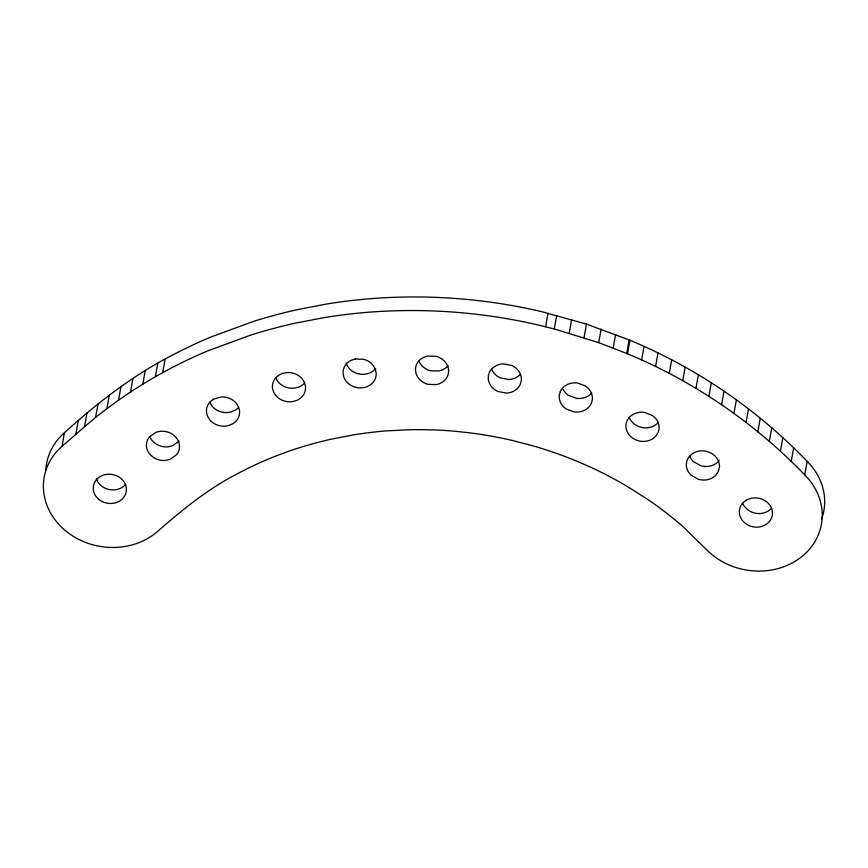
<?xml version="1.0" encoding="UTF-8"?>
<svg xmlns="http://www.w3.org/2000/svg" width="868" height="868" viewBox="0 0 868 868"><rect width="100%" height="100%" fill="white"/><g stroke="black" fill="none" stroke-linecap="round" stroke-linejoin="round"><path stroke-width="1.3" d="M807.175 461.342L804.755 474.915A66.608 58.308 10.1 0 1 800.763 557.44A66.608 58.308 10.1 0 1 706.997 550.117L682.856 526.464A363.442 318.176 10.1 0 0 647.539 499.317L628.562 487.219A363.442 318.176 10.1 0 0 588.385 466.214L577.925 461.667A363.442 318.176 10.1 0 0 534.786 446.358L512.576 440.521A363.442 318.176 10.1 0 0 467.299 432.546L455.874 431.342A363.442 318.176 10.1 0 0 410.087 429.725L387.291 430.832A363.442 318.176 10.1 0 0 353.482 434.879L331.337 439.154A363.442 318.176 10.1 0 0 288.382 451.403L277.977 455.223A363.442 318.176 10.1 0 0 238.06 473.385C208.396 488.586 182.41 509.614 157.499 531.498A66.608 58.308 10.1 0 1 63.657 529.133A66.608 58.308 10.1 0 1 62.019 446.315L64.438 432.741C96.825 403.294 131.686 376.278 170.66 356.054A491.136 429.975 10.1 0 1 210.772 337.055L252.913 321.594A491.136 429.975 10.1 0 1 296.715 309.789L326.639 304.017A491.136 429.975 10.1 0 1 372.318 298.549C413.493 295.424 454.995 296.943 495.845 302.921A491.136 429.975 10.1 0 1 541.621 311.634L586.453 324.1L629.94 340.213C696.483 367.945 757.167 409.392 807.175 461.342A66.608 58.308 10.1 0 1 821.616 519.042M62.019 446.315L75.82 434.423L78.239 420.839M75.82 434.423L84.554 426.655L86.974 413.07M84.554 426.655L95.556 417.486L98.149 403.761M95.556 417.486L106.883 408.644L109.303 395.07M106.883 408.644L118.547 400.137L120.967 386.564M118.547 400.137L130.525 391.978L132.945 378.394M130.525 391.978L142.808 384.166L145.227 370.593M142.808 384.166L155.383 376.712L157.802 363.139M162.707 372.676L165.126 359.102M545.581 326.802L548.001 313.218M804.755 474.915C754.748 422.976 694.064 381.529 627.521 353.786L598.703 342.654L554.272 328.961L556.692 315.377M569.224 333.117L571.643 319.532M584.034 337.685L586.453 324.1M598.703 342.654L601.123 329.07M613.199 348.025L615.618 334.44M626.739 353.482L629.072 339.8M627.521 353.786L629.94 340.213M641.647 359.949L644.067 346.365M655.568 366.48L657.987 352.907M669.271 373.403L671.691 359.819M682.736 380.683L685.156 367.099M695.952 388.332L698.371 374.748M708.906 396.329L711.326 382.755M721.59 404.683L724.01 391.099M733.981 413.363L736.4 399.779M746.068 422.38L748.487 408.795M757.851 431.711L760.27 418.137M769.308 441.367L771.728 427.783M780.43 451.306L782.849 437.732M791.215 461.548L793.623 447.964M719.149 460.387L717.142 462.644A16.655 14.582 10.1 0 1 705.434 466.517L701.138 465.866L693.673 461.819A16.655 14.582 10.1 0 1 689.778 456.329M178.992 441.204L172.428 445.816L168.294 446.803A16.655 14.582 10.1 0 1 155.893 443.895L152.703 441.194A16.655 14.582 10.1 0 1 150.359 437.873M155.383 376.712L168.24 369.627A491.136 429.975 10.1 0 1 208.353 350.639L250.494 335.167A491.136 429.975 10.1 0 1 294.295 323.373L324.22 317.59A491.136 429.975 10.1 0 1 369.898 312.122C411.074 309.008 452.575 310.516 493.425 316.505A491.136 429.975 10.1 0 1 539.202 325.218L554.272 328.961M209.882 402.394L211.89 405.855A16.655 14.582 10.1 0 0 231.181 411.92L235.011 410.304A16.655 14.582 10.1 0 0 238.201 407.841M275.97 378.22L276.1 378.632A16.655 14.582 10.1 0 0 293.634 388.191L297.811 387.356A16.655 14.582 10.1 0 0 304.603 382.994M45.885 469.827A66.608 58.308 10.1 0 1 64.438 432.741M519.921 374.824A16.655 14.582 10.1 0 1 508.648 379.522L500.196 377.851A16.655 14.582 10.1 0 1 491.624 369.236M448.116 365.612A16.655 14.582 10.1 0 1 438.861 371.027L430.268 370.723A16.655 14.582 10.1 0 1 418.908 361.186M375.692 368.575A16.655 14.582 10.1 0 1 366.437 373.989L362.14 374.336A16.655 14.582 10.1 0 1 346.05 362.922M658.313 422.423A16.655 14.582 10.1 0 1 638.924 426.622L635.126 424.636A16.655 14.582 10.1 0 1 629.745 418.506M591.737 392.911A16.655 14.582 10.1 0 1 576.656 398.379L568.605 395.407A16.655 14.582 10.1 0 1 563.137 389.352M771.164 508.691A16.655 14.582 10.1 0 1 747.825 509.863L744.852 506.966A16.655 14.582 10.1 0 1 742.791 503.527M125.697 484.377A16.655 14.582 10.1 0 1 109.498 489.606A16.655 14.582 10.1 0 1 96.348 478.876M488.467 375.247L488.272 379.045A16.655 14.582 10.1 0 0 497.776 391.435L506.228 393.106A16.655 14.582 10.1 0 0 519.834 385.284L521.136 381.692A16.655 14.582 10.1 0 0 511.838 365.504L503.386 363.833A16.655 14.582 10.1 0 0 488.467 375.247M448.637 370.907L448.105 374.672A16.655 14.582 10.1 0 1 436.441 384.611L427.848 384.307A16.655 14.582 10.1 0 1 416.054 373.544L415.457 369.735A16.655 14.582 10.1 0 1 427.664 356.032L436.246 356.336A16.655 14.582 10.1 0 1 448.637 370.907M719.507 466.051C719.442 469.989 717.565 473.581 714.722 476.217A16.655 14.582 10.1 0 1 703.015 480.091L698.718 479.451L691.254 475.393A16.655 14.582 10.1 0 1 688.498 457.642L691.112 454.702A16.655 14.582 10.1 0 1 707.105 451.479L711.12 453.085A16.655 14.582 10.1 0 1 718.91 462.243L719.507 466.051M147.376 440.25L146.442 443.939A16.655 14.582 10.1 0 0 150.283 454.767L153.473 457.479A16.655 14.582 10.1 0 0 165.875 460.387L170.009 459.4L176.573 454.789A16.655 14.582 10.1 0 0 177.994 440.271L175.661 436.962A16.655 14.582 10.1 0 0 155.936 432.329L149.361 436.94L147.376 440.25M560.261 391.728L559.285 395.407A16.655 14.582 10.1 0 0 566.186 408.991L574.236 411.964A16.655 14.582 10.1 0 0 591.358 403.208A16.655 14.582 10.1 0 0 585.423 385.934L577.383 382.962A16.655 14.582 10.1 0 0 560.261 391.728M629.126 417.616L627.043 420.882A16.655 14.582 10.1 0 0 632.707 438.21L636.504 440.206A16.655 14.582 10.1 0 0 655.893 436.007L657.977 432.741A16.655 14.582 10.1 0 0 655.448 418.181L652.324 415.414L644.316 412.343A16.655 14.582 10.1 0 0 629.126 417.616M746.154 500.272L743.008 502.767A16.655 14.582 10.1 0 0 742.433 520.55L745.406 523.447A16.655 14.582 10.1 0 0 768.744 522.276A16.655 14.582 10.1 0 0 766.346 501.596L762.657 499.447A16.655 14.582 10.1 0 0 746.154 500.272M213.452 399.204L210.273 401.667A16.655 14.582 10.1 0 0 207.463 415.967L209.47 419.439A16.655 14.582 10.1 0 0 228.761 425.504L232.591 423.888A16.655 14.582 10.1 0 0 238.591 407.125L236.584 403.653A16.655 14.582 10.1 0 0 221.514 396.915L213.452 399.204M282.567 373.424L278.823 375.193A16.655 14.582 10.1 0 0 272.541 388.484L273.68 392.217A16.655 14.582 10.1 0 0 291.214 401.765L295.391 400.929A16.655 14.582 10.1 0 0 305.417 385.88L304.288 382.148A16.655 14.582 10.1 0 0 286.744 372.589L282.567 373.424M355.24 358.994L351.247 360.318A16.655 14.582 10.1 0 0 343.034 372.697L343.63 376.506A16.655 14.582 10.1 0 0 359.721 387.92L364.017 387.573A16.655 14.582 10.1 0 0 376.224 373.869L375.627 370.061A16.655 14.582 10.1 0 0 363.833 359.298L355.24 358.994M98.453 499.067A16.655 14.582 10.1 0 0 125.958 492.872A16.655 14.582 10.1 0 0 105.017 474.666A16.655 14.582 10.1 0 0 98.453 499.067"/></g></svg>
